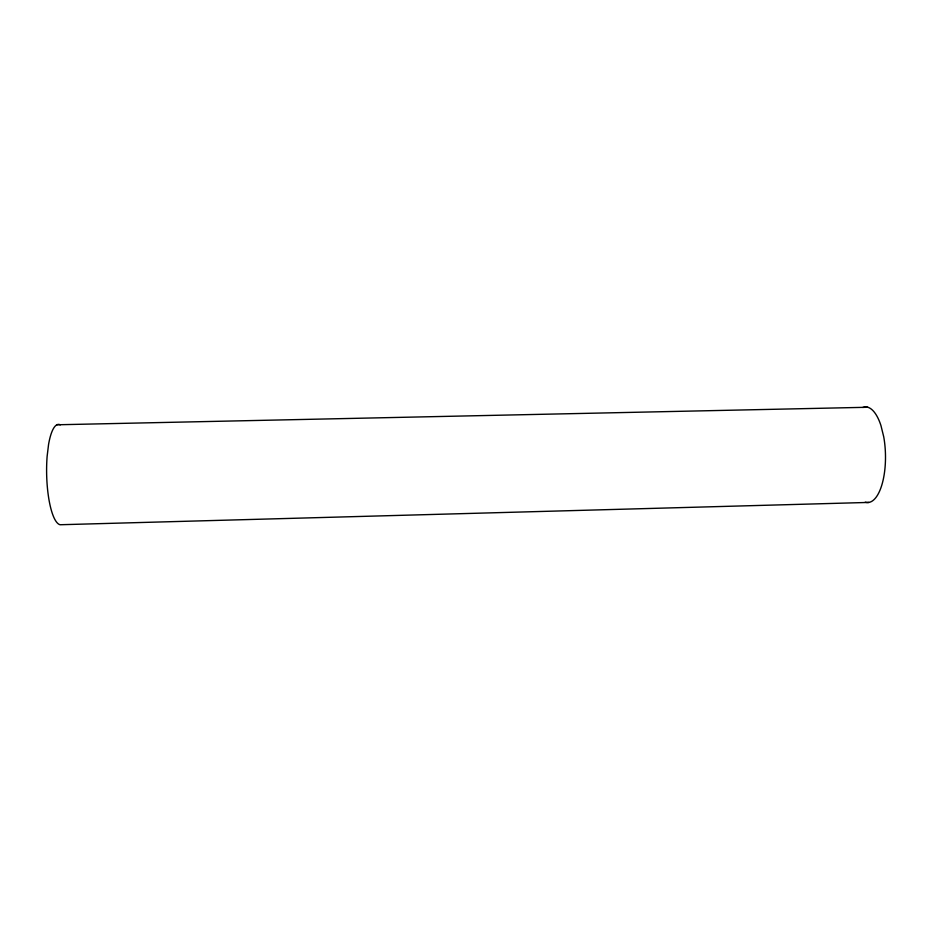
<?xml version="1.0" encoding="UTF-8"?>
<svg xmlns="http://www.w3.org/2000/svg" width="932" height="932" viewBox="0 0 932 932"><rect width="100%" height="100%" fill="white"/><g stroke="black" fill="none" stroke-linecap="round" stroke-linejoin="round"><path stroke-width="1.4" d="M868.973 502.418L60.161 524.739A50.235 13.06 88.6 0 1 47.124 456.389L48.557 444.517A50.235 13.06 88.6 0 1 60.324 424.841M56.91 424.782L867.762 407.261M862.846 407.482A47.812 18.85 88.6 0 1 880.95 425.551L883.711 436.735A47.812 18.85 88.6 0 1 865.269 502.173"/></g></svg>
